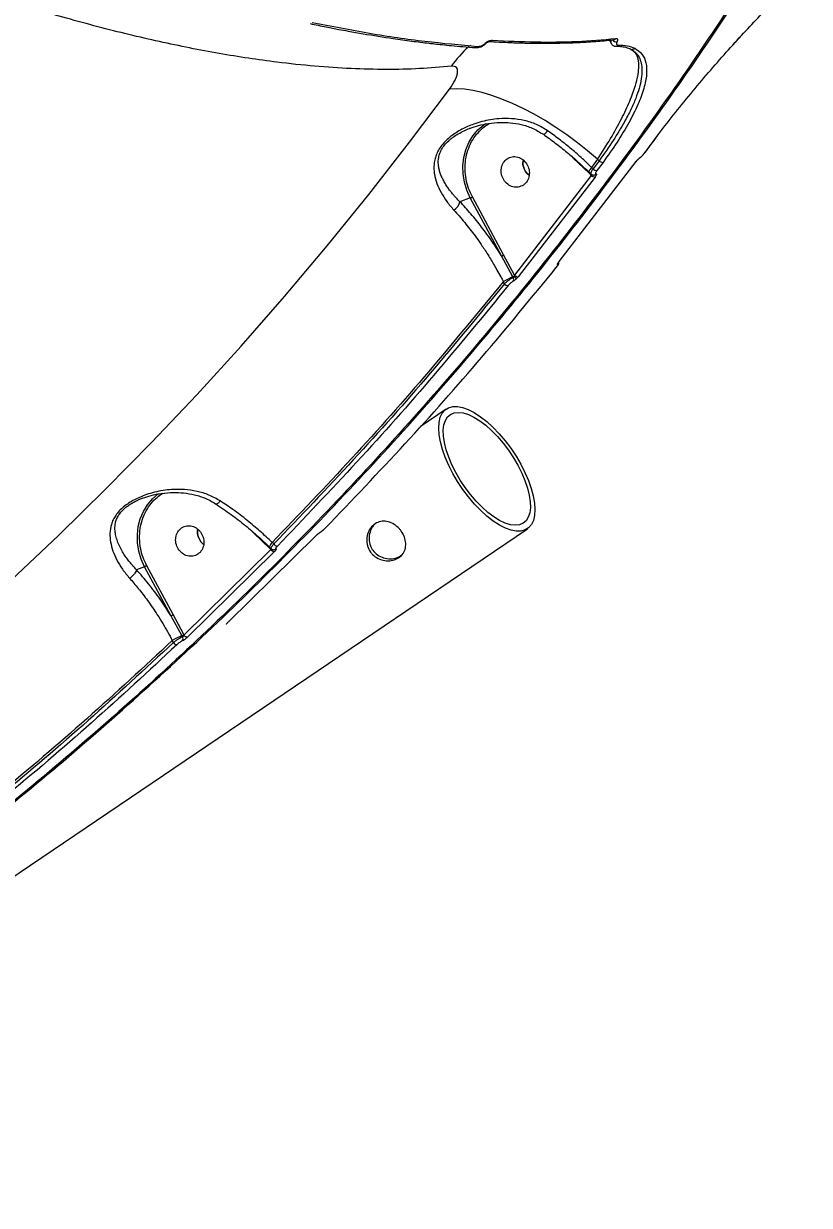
# Model space of a CAD drawing. Header units: millimetres. Extents: x -6332 to 8932, y -6739 to 7096.
# Drawn here: x -1850.6 to -1622.3, y -2434.9 to -2091.6 of the extents above; entities that cross this region are included whole.
import ezdxf

# ---------------------------------------------------------------- set-up
doc = ezdxf.new("R2010")
doc.units = ezdxf.units.MM
for name, color, linetype in [('DIKOM_ОБЪЕКТ', 7, 'Continuous'), ('DIKOM_РАЗМЕР_ЗОНА', 7, 'Continuous'), ('DIKOM_РАЗМЕР_ОБЪЕКТА', 7, 'Continuous')]:
    doc.layers.add(name, color=color, linetype=linetype)
doc.styles.add('style1', font='arial.ttf', dxfattribs={"width": 0.8})
doc.dimstyles.new('1-50', dxfattribs={"dimtxt": 300, "dimasz": 200, "dimexe": 100, "dimexo": 0, "dimgap": 100, "dimtad": 1, "dimtxsty": 'style1', "dimcen": 200, "dimclrd": 7, "dimclre": 7, "dimclrt": 7, "dimadec": 1, "dimazin": 2, "dimtfac": 1, "dimtmove": 0, "dimatfit": 2, "dimfxl": 0, "dimlwd": 25, "dimlwe": 18, "dimarcsym": 0})

# ---------------------------------------------------------------- blocks, each defined once
blk = doc.blocks.new('*D9')
at = {"layer": 'Defpoints', "color": 0, "transparency": 16777216}
for p in [(777.17, 5593.97), (-4228.73, -3389.78), (7301.72, -3389.78)]:
    blk.add_point(p, dxfattribs=at)
at = {"layer": 'DIKOM_РАЗМЕР_ОБЪЕКТА', "color": 7, "lineweight": 18, "transparency": 16777216}
for p, q in [((777.17, 5593.97), (7401.72, 5593.97)), ((-4228.73, -3389.78), (7401.72, -3389.78))]:
    blk.add_line(p, q, dxfattribs=at)
at = {"layer": 'DIKOM_РАЗМЕР_ОБЪЕКТА', "color": 7, "lineweight": 25, "transparency": 16777216}
blk.add_line((7301.72, 5393.97), (7301.72, -3189.78), dxfattribs=at)
at = {"layer": 'DIKOM_РАЗМЕР_ОБЪЕКТА', "color": 7, "transparency": 16777216}
for points in [[(7268.39, 5393.97), (7335.06, 5393.97), (7301.72, 5593.97)], [(7268.39, -3189.78), (7335.06, -3189.78), (7301.72, -3389.78)]]:
    blk.add_solid(points, dxfattribs=at)
at = {"layer": 'DIKOM_РАЗМЕР_ОБЪЕКТА', "color": 7, "transparency": 16777216, "insert": (7048.55, 1153.71), "char_height": 300, "attachment_point": 5, "rotation": 90, "style": 'style1'}
blk.add_mtext('9000', dxfattribs=at)
blk = doc.blocks.new('*D10')
at = {"layer": 'Defpoints', "color": 0, "transparency": 16777216}
for p in [(4034.78, 3636.59), (-4490.85, -1960.46), (4034.78, -5533.39)]:
    blk.add_point(p, dxfattribs=at)
at = {"layer": 'DIKOM_РАЗМЕР_ОБЪЕКТА', "color": 7, "lineweight": 18, "transparency": 16777216}
for p, q in [((4034.78, 3636.59), (4034.78, -5633.39)), ((-4490.85, -1960.46), (-4490.85, -5633.39))]:
    blk.add_line(p, q, dxfattribs=at)
at = {"layer": 'DIKOM_РАЗМЕР_ОБЪЕКТА', "color": 7, "lineweight": 25, "transparency": 16777216}
blk.add_line((-4290.85, -5533.39), (3834.78, -5533.39), dxfattribs=at)
at = {"layer": 'DIKOM_РАЗМЕР_ОБЪЕКТА', "color": 7, "transparency": 16777216}
for points in [[(-4290.85, -5500.05), (-4290.85, -5566.72), (-4490.85, -5533.39)], [(3834.78, -5500.05), (3834.78, -5566.72), (4034.78, -5533.39)]]:
    blk.add_solid(points, dxfattribs=at)
at = {"layer": 'DIKOM_РАЗМЕР_ОБЪЕКТА', "color": 7, "transparency": 16777216, "insert": (308.03, -5280.21), "char_height": 300, "attachment_point": 5, "style": 'style1'}
blk.add_mtext('8500', dxfattribs=at)
blk = doc.blocks.new('*D11')
at = {"layer": 'Defpoints', "color": 0, "transparency": 16777216}
for p in [(1114.35, 7096.35), (-4349.59, -4627.34), (8831.76, -4627.34)]:
    blk.add_point(p, dxfattribs=at)
at = {"layer": 'DIKOM_РАЗМЕР_ЗОНА', "color": 7, "lineweight": 18, "transparency": 16777216}
for p, q in [((1114.35, 7096.35), (8931.76, 7096.35)), ((-4349.59, -4627.34), (8931.76, -4627.34))]:
    blk.add_line(p, q, dxfattribs=at)
at = {"layer": 'DIKOM_РАЗМЕР_ЗОНА', "color": 7, "lineweight": 25, "transparency": 16777216}
blk.add_line((8831.76, 6896.35), (8831.76, -4427.34), dxfattribs=at)
at = {"layer": 'DIKOM_РАЗМЕР_ЗОНА', "color": 7, "transparency": 16777216}
for points in [[(8798.42, 6896.35), (8865.09, 6896.35), (8831.76, 7096.35)], [(8798.42, -4427.34), (8865.09, -4427.34), (8831.76, -4627.34)]]:
    blk.add_solid(points, dxfattribs=at)
at = {"layer": 'DIKOM_РАЗМЕР_ЗОНА', "color": 7, "transparency": 16777216, "insert": (8578.59, 1308.2), "char_height": 300, "attachment_point": 5, "rotation": 90, "style": 'style1'}
blk.add_mtext('11750', dxfattribs=at)
blk = doc.blocks.new('*D12')
at = {"layer": 'Defpoints', "color": 0, "transparency": 16777216}
for p in [(6134.38, 3354.85), (-6332, -2644.93), (6134.38, -6639)]:
    blk.add_point(p, dxfattribs=at)
at = {"layer": 'DIKOM_РАЗМЕР_ЗОНА', "color": 7, "lineweight": 18, "transparency": 16777216}
for p, q in [((6134.38, 3354.85), (6134.38, -6739)), ((-6332, -2644.93), (-6332, -6739))]:
    blk.add_line(p, q, dxfattribs=at)
at = {"layer": 'DIKOM_РАЗМЕР_ЗОНА', "color": 7, "lineweight": 25, "transparency": 16777216}
blk.add_line((-6132, -6639), (5934.38, -6639), dxfattribs=at)
at = {"layer": 'DIKOM_РАЗМЕР_ЗОНА', "color": 7, "transparency": 16777216}
for points in [[(-6132, -6605.67), (-6132, -6672.33), (-6332, -6639)], [(5934.38, -6605.67), (5934.38, -6672.33), (6134.38, -6639)]]:
    blk.add_solid(points, dxfattribs=at)
at = {"layer": 'DIKOM_РАЗМЕР_ЗОНА', "color": 7, "transparency": 16777216, "insert": (-98.81, -6385.83), "char_height": 300, "attachment_point": 5, "style": 'style1'}
blk.add_mtext('12500', dxfattribs=at)

msp = doc.modelspace()

# ---------------------------------------------------------------- linework, layer by layer
at = {"layer": 'DIKOM_ОБЪЕКТ', "color": 7, "linetype": 'Continuous', "lineweight": 15}
for p, q in [((-1714.953, -2096.837), (-1715.002, -2096.836)), ((-1680.526, -2096.116), (-1680.495, -2096.179)), ((-1680.358, -2096.456), (-1679.9, -2097.38)), ((-1644.635, -2097.954), (-1641.815, -2094.865)), ((-1674.343, -2098.927), (-1673.487, -2099.525)), ((-1673.959, -2099.108), (-1673.22, -2099.647)), ((-1673.487, -2099.525), (-1673.282, -2099.669)), ((-1668.181, -2126.549), (-1666, -2123.641)), ((-1670.033, -2129.079), (-1668.272, -2126.696)), ((-1669.941, -2128.927), (-1668.188, -2126.553)), ((-1694.989, -2160.705), (-1672.629, -2131.732)), ((-1691.434, -2130.126), (-1690.869, -2130.678)), ((-1690.869, -2130.678), (-1686.288, -2135.104)), ((-1683.863, -2131.054), (-1685.584, -2133.384)), ((-1683.362, -2131.454), (-1685.121, -2133.836)), ((-1683.362, -2131.454), (-1683.863, -2131.054)), ((-1703.742, -2135.683), (-1704.507, -2134.978)), ((-1704.507, -2134.978), (-1703.742, -2135.683)), ((-1686.307, -2134.785), (-1685.741, -2135.339)), ((-1686.288, -2135.104), (-1685.664, -2135.714)), ((-1685.121, -2133.836), (-1685.584, -2133.384)), ((-1682.241, -2131.954), (-1684.002, -2134.337)), ((-1685.664, -2135.714), (-1708.006, -2164.663)), ((-1684.543, -2136.217), (-1706.904, -2165.19)), ((-1711.124, -2158.807), (-1720.218, -2141.959)), ((-1720.813, -2142.262), (-1723.813, -2143.393)), ((-1711.719, -2159.111), (-1720.813, -2142.262)), ((-1708.445, -2165.167), (-1711.719, -2159.111)), ((-1708.006, -2164.663), (-1711.124, -2158.807)), ((-1708.336, -2165.369), (-1708.445, -2165.167)), ((-1708.006, -2164.663), (-1708.099, -2164.996)), ((-1710.888, -2167.219), (-1711.22, -2166.604)), ((-1727.781, -2203.591), (-1735.394, -2208.745)), ((-1877.669, -2355.776), (-1704.236, -2238.372)), ((-1791.08, -2265.378), (-1765.784, -2240.525)), ((-1784.182, -2239.152), (-1783.691, -2239.632)), ((-1783.691, -2239.632), (-1779.1, -2244.068)), ((-1763.728, -2238.878), (-1763.482, -2238.662)), ((-1778.742, -2244.417), (-1804.017, -2269.25)), ((-1777.698, -2245.01), (-1802.994, -2269.863)), ((-1798.327, -2242.911), (-1799.092, -2242.207)), ((-1799.092, -2242.207), (-1798.327, -2242.911)), ((-1779.119, -2243.749), (-1778.635, -2244.222)), ((-1779.1, -2244.068), (-1778.742, -2244.417)), ((-1777.932, -2242.8), (-1778.396, -2242.347)), ((-1817.824, -2250.301), (-1817.826, -2250.304)), ((-1815.445, -2249.405), (-1817.824, -2250.301)), ((-1807.794, -2263.578), (-1815.445, -2249.405)), ((-1807.2, -2263.275), (-1814.85, -2249.102)), ((-1804.637, -2269.419), (-1807.794, -2263.578)), ((-1804.082, -2269.131), (-1807.2, -2263.275)), ((-1791.085, -2265.384), (-1791.006, -2265.314)), ((-1804.017, -2269.25), (-1804.082, -2269.131)), ((-1807.092, -2271.449), (-1807.412, -2270.856)), ((-1804.443, -2269.776), (-1804.637, -2269.419))]:
    msp.add_line(p, q, dxfattribs=at)
at = {"layer": 'DIKOM_ОБЪЕКТ', "color": 7, "linetype": 'Continuous', "lineweight": 15, "flags": 128}
for points in [[(-1716.512, -2097.381), (-1716.47, -2097.395), (-1716.433, -2097.404), (-1716.402, -2097.409), (-1716.375, -2097.409), (-1716.353, -2097.404), (-1716.336, -2097.395), (-1716.325, -2097.381), (-1716.32, -2097.362)], [(-1720.782, -2097.911), (-1720.862, -2097.98), (-1721.083, -2098.175)], [(-1854.269, -2253.283), (-1840.421, -2240.243), (-1826.808, -2226.919), (-1813.434, -2213.318), (-1800.304, -2199.442), (-1787.422, -2185.296), (-1774.791, -2170.885), (-1762.417, -2156.214), (-1750.302, -2141.287), (-1738.451, -2126.108), (-1726.868, -2110.683)], [(-1683.863, -2131.054), (-1686.717, -2128.608), (-1689.695, -2126.241), (-1692.769, -2123.973), (-1695.911, -2121.826), (-1699.093, -2119.821), (-1702.286, -2117.973), (-1705.46, -2116.301), (-1708.586, -2114.82), (-1711.637, -2113.543), (-1714.584, -2112.483), (-1717.4, -2111.648), (-1720.06, -2111.046), (-1722.539, -2110.682), (-1724.815, -2110.561), (-1726.868, -2110.683)], [(-1720.813, -2142.262), (-1721.826, -2140.044), (-1722.535, -2137.71), (-1722.926, -2135.312), (-1722.988, -2132.903), (-1722.722, -2130.536), (-1722.133, -2128.261), (-1721.234, -2126.129), (-1720.045, -2124.186), (-1718.59, -2122.476), (-1716.903, -2121.035), (-1716.409, -2120.694)], [(-1672.629, -2131.732), (-1672.569, -2131.686), (-1672.552, -2131.659)], [(-1671.329, -2130.407), (-1671.44, -2130.535), (-1671.544, -2130.613)], [(-1685.584, -2133.384), (-1685.823, -2133.688), (-1686.023, -2133.972), (-1686.179, -2134.226), (-1686.285, -2134.441), (-1686.338, -2134.613), (-1686.336, -2134.735), (-1686.304, -2134.788)], [(-1695.821, -2162.49), (-1695.762, -2162.443), (-1695.747, -2162.419)], [(-1695.354, -2161.216), (-1695.261, -2161.122), (-1695.209, -2161.045)], [(-1694.989, -2160.705), (-1694.929, -2160.659), (-1694.913, -2160.634)], [(-1709.05, -2214.998), (-1707.526, -2217.282), (-1706.146, -2219.63), (-1704.935, -2222.002), (-1703.914, -2224.356), (-1703.1, -2226.651), (-1702.506, -2228.85), (-1702.144, -2230.914), (-1702.019, -2232.808), (-1702.133, -2234.5), (-1702.484, -2235.961), (-1703.067, -2237.165), (-1703.872, -2238.092), (-1704.884, -2238.728), (-1706.086, -2239.058), (-1707.458, -2239.079), (-1708.977, -2238.791), (-1710.615, -2238.199), (-1712.346, -2237.311), (-1714.14, -2236.145), (-1715.966, -2234.718), (-1717.792, -2233.057), (-1719.588, -2231.19), (-1721.323, -2229.147), (-1722.966, -2226.965), (-1724.491, -2224.68), (-1725.87, -2222.332), (-1727.081, -2219.961), (-1728.103, -2217.607), (-1728.917, -2215.311), (-1729.51, -2213.113), (-1729.873, -2211.048), (-1729.998, -2209.154), (-1729.884, -2207.462), (-1729.532, -2206.001), (-1728.949, -2204.798), (-1728.145, -2203.87), (-1727.133, -2203.236), (-1725.931, -2202.905), (-1724.559, -2202.883), (-1723.04, -2203.171), (-1721.401, -2203.764), (-1719.67, -2204.651), (-1717.877, -2205.818), (-1716.051, -2207.244), (-1714.225, -2208.905), (-1712.429, -2210.773), (-1710.694, -2212.815), (-1709.05, -2214.998)], [(-1709.713, -2215.568), (-1708.276, -2217.727), (-1706.984, -2219.946), (-1705.859, -2222.184), (-1704.924, -2224.4), (-1704.195, -2226.552), (-1703.686, -2228.6), (-1703.407, -2230.508), (-1703.362, -2232.237), (-1703.553, -2233.756), (-1703.976, -2235.038), (-1704.623, -2236.057), (-1705.483, -2236.796), (-1706.538, -2237.241), (-1707.77, -2237.382), (-1709.155, -2237.218), (-1710.668, -2236.752), (-1712.28, -2235.99), (-1713.962, -2234.951), (-1715.682, -2233.65), (-1717.408, -2232.115), (-1719.108, -2230.37), (-1720.75, -2228.453), (-1722.304, -2226.395), (-1723.74, -2224.236), (-1725.033, -2222.017), (-1726.157, -2219.779), (-1727.093, -2217.563), (-1727.822, -2215.41), (-1728.33, -2213.362), (-1728.61, -2211.455), (-1728.654, -2209.726), (-1728.463, -2208.206), (-1728.04, -2206.924), (-1727.393, -2205.905), (-1726.534, -2205.166), (-1725.479, -2204.722), (-1724.247, -2204.58), (-1722.862, -2204.745), (-1721.349, -2205.212), (-1719.737, -2205.972), (-1718.055, -2207.012), (-1716.335, -2208.312), (-1714.609, -2209.848), (-1712.909, -2211.592), (-1711.267, -2213.51), (-1709.713, -2215.568)], [(-1815.445, -2249.405), (-1816.442, -2247.19), (-1817.138, -2244.863), (-1817.517, -2242.475), (-1817.571, -2240.076), (-1817.3, -2237.72), (-1816.708, -2235.457), (-1815.808, -2233.336), (-1814.621, -2231.404), (-1813.172, -2229.702), (-1811.493, -2228.267), (-1811.435, -2228.225)], [(-1765.784, -2240.525), (-1765.722, -2240.478), (-1765.708, -2240.457)], [(-1764.35, -2239.331), (-1764.466, -2239.431), (-1764.541, -2239.477)], [(-1778.396, -2242.347), (-1778.635, -2242.652), (-1778.835, -2242.935), (-1778.991, -2243.189), (-1779.097, -2243.405), (-1779.15, -2243.577), (-1779.148, -2243.699), (-1779.116, -2243.751)], [(-1791.08, -2265.378), (-1791.018, -2265.33), (-1791.006, -2265.314)]]:
    msp.add_lwpolyline(points, dxfattribs=at)
at = {"layer": 'DIKOM_ОБЪЕКТ', "color": 7, "linetype": 'Continuous', "lineweight": 15}
for centre, radius, start, end in [((-1714.997, -2096.087), 0.751, 273.38935, 329.29686), ((-1678.407, -2095.4), 1.485, 221.09808, 279.06226), ((-1679.211, -2095.568), 0.776, 276.90723, 328.27653), ((-1697.555, -2124.604), 35.386, 132.10973, 144.40923), ((-1719.211, -2097.866), 0.738, 268.49254, 329.52282), ((-1678.559, -2097.35), 0.839, 271.2313, 325.80815), ((-1673.779, -2098.177), 0.946, 248.4912, 321.16765), ((-1700.249, -2121.734), 2.166, 288.13679, 331.86043), ((-1668.34, -2126.552), 0.159, 295.08083, 1.83746), ((-1682.212, -2130.381), 1.573, 223.01188, 268.94111), ((-1670.1, -2128.935), 0.159, 295.03631, 2.71875), ((-1687.102, -2134.402), 1.075, 319.22947, 330.8482), ((-1683.973, -2132.773), 1.564, 222.77708, 268.95425), ((-1684.99, -2134.698), 0.925, 270.10665, 321.02675), ((-1684.522, -2134.668), 1.55, 222.49988, 269.20484), ((-1722.915, -2137.406), 5.292, 293.40716, 300.63819), ((-1727.882, -2142.283), 4.217, 303.21568, 344.74771), ((-1713.816, -2154.278), 5.268, 293.46115, 300.72995), ((-1696.174, -2160.95), 1.008, 319.8382, 359.59099), ((-1696.078, -2192.443), 29.948, 114.38958, 120.37095), ((-1710.743, -2160.082), 5.58, 294.3168, 298.27427), ((-1709.23, -2165.913), 1.046, 327.70195, 31.3068), ((-1712.657, -2169.772), 6.601, 37.45816, 46.34149), ((-1706.866, -2163.693), 1.497, 220.39298, 268.55726), ((-1709.738, -2166.237), 1.512, 220.49865, 268.04481), ((-1779.92, -2243.364), 1.081, 319.38436, 330.98006), ((-1777.613, -2243.645), 1.368, 214.35878, 266.43367), ((-1777.921, -2243.55), 0.906, 267.22315, 313.94455), ((-1776.797, -2242.015), 1.38, 214.66213, 266.1589), ((-1809.897, -2258.722), 5.292, 293.40716, 300.63819), ((-1807.077, -2264.038), 5.908, 294.39664, 300.46305), ((-1792.386, -2296.471), 29.697, 114.36421, 120.39632), ((-1805.967, -2270.737), 1.331, 212.32831, 265.4312), ((-1805.325, -2270.309), 1.03, 320.32558, 31.11666), ((-1802.899, -2268.544), 1.323, 212.26925, 265.85431)]:
    msp.add_arc(centre, radius, start, end, dxfattribs=at)
for points, knots in [([(-1726.33, -2104.01), (-1729.382, -2104.277), (-1735.471, -2104.811), (-1745.227, -2105.011), (-1755.382, -2104.775), (-1765.957, -2104.067), (-1775.959, -2103.007), (-1785.25, -2101.728), (-1793.72, -2100.349), (-1802.344, -2098.738), (-1811.11, -2096.902), (-1820.008, -2094.845), (-1829.024, -2092.574), (-1840.764, -2089.383), (-1855.345, -2085.025), (-1872.873, -2079.197), (-1890.545, -2072.765), (-1905.8, -2066.757), (-1918.516, -2061.461), (-1928.651, -2057.079), (-1938.766, -2052.548), (-1948.849, -2047.875), (-1958.891, -2043.072), (-1968.88, -2038.143), (-1979.703, -2032.646), (-1991.337, -2026.544), (-2003.754, -2019.806), (-2016.026, -2012.924), (-2028.136, -2005.916), (-2040.07, -1998.796), (-2052.037, -1991.442), (-2064.021, -1983.858), (-2076.004, -1976.047), (-2087.753, -1968.162), (-2099.257, -1960.22), (-2110.503, -1952.235), (-2122.451, -1943.514), (-2135.029, -1934.042), (-2148.151, -1923.814), (-2160.842, -1913.572), (-2173.089, -1903.341), (-2186.038, -1892.135), (-2199.563, -1879.945), (-2213.475, -1866.783), (-2226.704, -1853.678), (-2234.893, -1845.009), (-2238.979, -1840.683)], [0, 0, 0, 0, 0.0251761, 0.0502457, 0.0752091, 0.100066, 0.1248168, 0.1429872, 0.1610638, 0.1790464, 0.1969352, 0.2147301, 0.2324312, 0.2500386, 0.2826961, 0.314938, 0.3467645, 0.3781752, 0.3959394, 0.4135674, 0.4310603, 0.4484179, 0.465639, 0.4827255, 0.499676, 0.5210743, 0.5422611, 0.5632361, 0.5839994, 0.6045509, 0.6248913, 0.6461777, 0.6672637, 0.6881497, 0.7088344, 0.729318, 0.7496013, 0.7750483, 0.8002654, 0.8252539, 0.8500123, 0.8745413, 0.9060953, 0.9375237, 0.9688251, 1, 1, 1, 1]), ([(-1639.953, -2078.495), (-1646.219, -2087.936), (-1658.751, -2106.819), (-1678.591, -2134.269), (-1699.173, -2161.047), (-1720.553, -2187.068), (-1742.561, -2212.172), (-1765.165, -2236.352), (-1788.33, -2259.601), (-1812.17, -2282.047), (-1836.815, -2303.796), (-1862.256, -2324.817), (-1888.483, -2345.069), (-1915.319, -2364.41), (-1942.741, -2382.82), (-1970.558, -2400.177), (-1998.728, -2416.495), (-2027.229, -2431.75), (-2056.166, -2446.12), (-2075.825, -2454.88), (-2085.655, -2459.26)], [0, 0, 0, 0, 0.0559998, 0.1120002, 0.1680005, 0.2240003, 0.2799995, 0.335, 0.3899998, 0.4450005, 0.4999998, 0.5559997, 0.6119998, 0.6680002, 0.7239999, 0.7799995, 0.8349998, 0.8899994, 0.9449995, 1, 1, 1, 1]), ([(-2084.833, -2458.95), (-2074.826, -2454.489), (-2054.81, -2445.567), (-2025.36, -2430.907), (-1996.363, -2415.331), (-1967.885, -2398.757), (-1940.108, -2381.331), (-1913.048, -2363.082), (-1886.717, -2344.047), (-1860.975, -2324.132), (-1835.693, -2303.231), (-1810.905, -2281.341), (-1786.649, -2258.465), (-1763.095, -2234.756), (-1740.264, -2210.236), (-1718.31, -2185.075), (-1697.233, -2159.317), (-1677.053, -2132.986), (-1657.589, -2106.008), (-1645.284, -2087.46), (-1639.132, -2078.186)], [0, 0, 0, 0, 0.056, 0.1120001, 0.1679995, 0.2239996, 0.2799995, 0.3349995, 0.3899999, 0.4450002, 0.5000001, 0.5560001, 0.6120001, 0.6680003, 0.724, 0.78, 0.8350005, 0.8900003, 0.9449998, 1, 1, 1, 1]), ([(-1668.272, -2126.696), (-1666.752, -2124.664), (-1663.71, -2120.598), (-1658.709, -2114.329), (-1653.548, -2108.117), (-1648.34, -2102.098), (-1643.22, -2096.389), (-1638.363, -2091.152), (-1633.842, -2086.423), (-1631.283, -2083.854), (-1630.002, -2082.568)], [0, 0, 0, 0, 0.1253247, 0.2508315, 0.3753382, 0.5006128, 0.6251919, 0.7503254, 0.8750667, 1, 1, 1, 1]), ([(-1767.36, -2091.639), (-1765.796, -2091.96), (-1762.99, -2092.536), (-1759.308, -2093.241), (-1756.463, -2093.769), (-1754.112, -2094.188), (-1749.718, -2094.95), (-1744.235, -2095.818), (-1737.887, -2096.699), (-1733.904, -2097.191), (-1731.005, -2097.522), (-1728.83, -2097.758), (-1726.091, -2098.03), (-1722.795, -2098.331), (-1720.442, -2098.508), (-1719.169, -2098.604)], [0, 0, 0, 0, 0.0917631, 0.1646056, 0.2185902, 0.2618714, 0.3060417, 0.4843595, 0.5980441, 0.7029173, 0.7371898, 0.7838599, 0.8431968, 0.9152309, 1, 1, 1, 1]), ([(-1766.77, -2091.267), (-1761.178, -2092.365), (-1749.949, -2094.57), (-1733.844, -2096.904), (-1723.678, -2097.794), (-1718.575, -2098.24)], [0, 0, 0, 0, 0.3306629, 0.6639941, 1, 1, 1, 1]), ([(-1719.231, -2098.603), (-1719.011, -2098.605), (-1718.571, -2098.609), (-1717.838, -2098.429), (-1717.189, -2098.124), (-1716.672, -2097.755), (-1716.448, -2097.515), (-1716.333, -2097.392)], [0, 0, 0, 0, 0.2383385, 0.4773437, 0.7267995, 0.8599299, 1, 1, 1, 1]), ([(-1718.575, -2098.24), (-1718.425, -2098.241), (-1718.123, -2098.243), (-1717.599, -2098.117), (-1717.127, -2097.901), (-1716.751, -2097.635), (-1716.591, -2097.465), (-1716.512, -2097.381)], [0, 0, 0, 0, 0.2488666, 0.4984506, 0.7486263, 0.874324, 1, 1, 1, 1]), ([(-1716.512, -2097.381), (-1716.428, -2097.292), (-1716.26, -2097.114), (-1715.864, -2096.838), (-1715.371, -2096.609), (-1714.823, -2096.472), (-1714.509, -2096.471), (-1714.352, -2096.471)], [0, 0, 0, 0, 0.1255914, 0.25125, 0.5014315, 0.7510817, 1, 1, 1, 1]), ([(-1716.333, -2097.392), (-1716.318, -2097.374), (-1716.285, -2097.337), (-1716.203, -2097.259), (-1716.014, -2097.114), (-1715.709, -2096.956), (-1715.33, -2096.842), (-1715.118, -2096.838), (-1715.005, -2096.836)], [0, 0, 0, 0, 0.0334524, 0.0706238, 0.1588726, 0.3885507, 0.6743966, 1, 1, 1, 1]), ([(-1714.953, -2096.837), (-1713.774, -2096.905), (-1711.659, -2097.027), (-1708.893, -2097.146), (-1706.758, -2097.218), (-1704.997, -2097.265), (-1701.708, -2097.329), (-1697.619, -2097.342), (-1692.906, -2097.244), (-1689.958, -2097.129), (-1687.817, -2097.021), (-1686.212, -2096.927), (-1684.195, -2096.791), (-1681.774, -2096.598), (-1680.05, -2096.429), (-1679.118, -2096.338)], [0, 0, 0, 0, 0.0917394, 0.1645767, 0.2185542, 0.261841, 0.3060166, 0.4843546, 0.5980525, 0.7029453, 0.7372171, 0.783887, 0.843225, 0.9152522, 1, 1, 1, 1]), ([(-1714.352, -2096.471), (-1710.132, -2096.671), (-1701.676, -2097.071), (-1689.72, -2096.909), (-1682.279, -2096.287), (-1678.551, -2095.976)], [0, 0, 0, 0, 0.3319583, 0.6652916, 1, 1, 1, 1]), ([(-1679.923, -2096.415), (-1679.95, -2096.532), (-1680.032, -2096.887), (-1679.947, -2097.167), (-1679.891, -2097.354)], [0, 0, 0, 0, 0.3313481, 1, 1, 1, 1]), ([(-1679.894, -2097.353), (-1679.824, -2097.482), (-1679.685, -2097.737), (-1679.345, -2097.999), (-1678.958, -2098.163), (-1678.678, -2098.18), (-1678.541, -2098.188)], [0, 0, 0, 0, 0.2608236, 0.5170121, 0.7636099, 1, 1, 1, 1]), ([(-1678.551, -2095.976), (-1678.446, -2095.976), (-1678.237, -2095.976), (-1678.045, -2096.129), (-1678, -2096.37), (-1678.058, -2096.634), (-1678.135, -2096.79), (-1678.173, -2096.867)], [0, 0, 0, 0, 0.2499313, 0.4996061, 0.7492865, 0.8776069, 1, 1, 1, 1]), ([(-1678.173, -2096.867), (-1678.21, -2096.943), (-1678.287, -2097.099), (-1678.35, -2097.366), (-1678.317, -2097.616), (-1678.15, -2097.789), (-1677.96, -2097.811), (-1677.866, -2097.821)], [0, 0, 0, 0, 0.1220736, 0.2509674, 0.5008767, 0.7507213, 1, 1, 1, 1]), ([(-1683.863, -2131.054), (-1682.549, -2129.019), (-1679.93, -2124.963), (-1676.798, -2119.267), (-1674.357, -2114.06), (-1672.879, -2109.967), (-1672.104, -2106.833), (-1671.794, -2104.459), (-1671.894, -2102.162), (-1672.387, -2100.384), (-1673.269, -2099.777), (-1673.584, -2099.561)], [0, 0, 0, 0, 0.1341983, 0.2674707, 0.3998072, 0.5312162, 0.6189561, 0.7075679, 0.7970605, 0.9274577, 1, 1, 1, 1]), ([(-1672.995, -2099.87), (-1672.947, -2099.903), (-1672.396, -2100.279), (-1671.733, -2101.348), (-1671.055, -2103.081), (-1670.846, -2105.189), (-1671.047, -2107.618), (-1671.672, -2110.345), (-1672.701, -2113.343), (-1674.118, -2116.594), (-1676.213, -2120.636), (-1679.175, -2125.584), (-1681.946, -2129.469), (-1683.362, -2131.454)], [0, 0, 0, 0, 0.0086661, 0.0991201, 0.1896871, 0.2780881, 0.3681487, 0.4598995, 0.5472841, 0.6373214, 0.7300431, 0.8620291, 1, 1, 1, 1]), ([(-1673.042, -2098.77), (-1672.268, -2099.286), (-1670.721, -2100.317), (-1669.621, -2102.938), (-1669.44, -2106.288), (-1670.249, -2110.371), (-1671.989, -2115.092), (-1674.615, -2120.34), (-1677.998, -2125.994), (-1680.826, -2129.966), (-1682.241, -2131.954)], [0, 0, 0, 0, 0.1253467, 0.2508603, 0.3753423, 0.5006266, 0.6251934, 0.7503243, 0.8750543, 1, 1, 1, 1]), ([(-1678.541, -2098.188), (-1678.061, -2098.2), (-1677.007, -2098.225), (-1675.495, -2098.478), (-1674.606, -2098.854), (-1674.127, -2099.057)], [0, 0, 0, 0, 0.2786896, 0.6114104, 1, 1, 1, 1]), ([(-1677.866, -2097.821), (-1676.941, -2097.857), (-1675.092, -2097.929), (-1673.725, -2098.49), (-1673.042, -2098.77)], [0, 0, 0, 0, 0.5000009, 1, 1, 1, 1]), ([(-1726.868, -2110.683), (-1726.254, -2109.772), (-1725.334, -2108.404), (-1724.696, -2106.821), (-1724.456, -2105.783), (-1724.497, -2104.94), (-1724.825, -2104.342), (-1725.419, -2103.992), (-1726.026, -2104.004), (-1726.33, -2104.01)], [0, 0, 0, 0, 0.2493344, 0.3740467, 0.4994153, 0.6241684, 0.7492912, 0.8744678, 1, 1, 1, 1]), ([(-1698.34, -2122.755), (-1699.411, -2122.099), (-1701.541, -2120.795), (-1705.129, -2119.692), (-1708.8, -2119.16), (-1712.105, -2119.19), (-1714.978, -2119.542), (-1717.408, -2120.06), (-1719.613, -2120.734), (-1721.552, -2121.498), (-1723.283, -2122.326), (-1724.917, -2123.272), (-1726.488, -2124.375), (-1727.899, -2125.597), (-1729.117, -2126.945), (-1730.081, -2128.362), (-1730.76, -2129.795), (-1731.19, -2131.241), (-1731.385, -2132.64), (-1731.393, -2134.039), (-1731.187, -2135.842), (-1730.575, -2138.075), (-1729.367, -2140.697), (-1727.746, -2143.299), (-1726.298, -2144.973), (-1725.572, -2145.811)], [0, 0, 0, 0, 0.062909, 0.1251517, 0.1877595, 0.250057, 0.2918352, 0.3338427, 0.3750525, 0.4072154, 0.43763, 0.4700895, 0.5002988, 0.5323736, 0.5631254, 0.5938555, 0.625705, 0.6560066, 0.6885788, 0.7189143, 0.7510785, 0.813088, 0.8756181, 0.937671, 1, 1, 1, 1]), ([(-1720.218, -2141.959), (-1720.605, -2141.161), (-1721.397, -2139.528), (-1722.111, -2136.832), (-1722.42, -2133.997), (-1722.244, -2131.135), (-1721.59, -2128.392), (-1720.496, -2125.901), (-1719.053, -2123.746), (-1717.301, -2122.009), (-1715.997, -2120.961), (-1715.231, -2120.614), (-1715.192, -2120.596)], [0, 0, 0, 0, 0.1050971, 0.2152127, 0.3289484, 0.4445805, 0.5602287, 0.6739379, 0.7840646, 0.8891586, 0.9942616, 1, 1, 1, 1]), ([(-1720.808, -2121.998), (-1720.03, -2121.731), (-1718.301, -2121.14), (-1715.39, -2120.543), (-1712.285, -2120.261), (-1709.098, -2120.367), (-1705.969, -2120.884), (-1702.67, -2121.91), (-1700.632, -2123.149), (-1699.575, -2123.791)], [0, 0, 0, 0, 0.1104561, 0.2450854, 0.4023025, 0.5345481, 0.6791217, 0.8337189, 1, 1, 1, 1]), ([(-1723.813, -2143.393), (-1724.091, -2143.118), (-1724.665, -2142.553), (-1725.45, -2141.698), (-1726.184, -2140.833), (-1726.879, -2139.943), (-1727.573, -2138.963), (-1728.244, -2137.893), (-1728.849, -2136.768), (-1729.351, -2135.638), (-1729.744, -2134.494), (-1730.016, -2133.328), (-1730.145, -2132.101), (-1730.087, -2130.852), (-1729.797, -2129.553), (-1729.237, -2128.239), (-1728.332, -2126.897), (-1727.334, -2125.851), (-1726.434, -2125.084), (-1725.513, -2124.389), (-1724.25, -2123.579), (-1722.677, -2122.77), (-1721.497, -2122.242), (-1720.875, -2122.029), (-1720.799, -2122.003)], [0, 0, 0, 0, 0.0398199, 0.0821978, 0.1225703, 0.1628499, 0.208254, 0.2605546, 0.312858, 0.3648466, 0.416719, 0.46871, 0.5211173, 0.5770132, 0.6262533, 0.6787289, 0.7311376, 0.7833147, 0.8089238, 0.8359008, 0.8848037, 0.9404612, 0.9927338, 1, 1, 1, 1]), ([(-1699.575, -2123.791), (-1698.412, -2124.625), (-1696.092, -2126.288), (-1692.705, -2128.996), (-1689.41, -2131.824), (-1687.342, -2133.797), (-1686.304, -2134.788)], [0, 0, 0, 0, 0.2502157, 0.4987307, 0.7482795, 1, 1, 1, 1]), ([(-1685.584, -2133.384), (-1686.577, -2132.43), (-1688.564, -2130.523), (-1691.734, -2127.787), (-1694.995, -2125.166), (-1697.225, -2123.559), (-1698.34, -2122.755)], [0, 0, 0, 0, 0.2506687, 0.5012873, 0.7506624, 1, 1, 1, 1]), ([(-1710.859, -2137.37), (-1711.163, -2136.863), (-1711.771, -2135.85), (-1711.943, -2134.05), (-1711.51, -2132.379), (-1710.497, -2131.055), (-1709.065, -2130.289), (-1707.441, -2130.203), (-1705.83, -2130.776), (-1705.036, -2131.629), (-1704.638, -2132.055)], [0, 0, 0, 0, 0.1250328, 0.2499915, 0.3749784, 0.4999856, 0.6249949, 0.7499952, 0.8750079, 1, 1, 1, 1]), ([(-1704.507, -2134.978), (-1704.8, -2134.476), (-1705.388, -2133.47), (-1705.624, -2132.109), (-1705.435, -2131.46), (-1705.403, -2131.351)], [0, 0, 0, 0, 0.4542982, 0.9087911, 1, 1, 1, 1]), ([(-1705.403, -2131.351), (-1705.435, -2131.46), (-1705.624, -2132.109), (-1705.388, -2133.47), (-1704.8, -2134.476), (-1704.507, -2134.978)], [0, 0, 0, 0, 0.0912089, 0.5457018, 1, 1, 1, 1]), ([(-1672.629, -2131.732), (-1672.525, -2131.598), (-1672.316, -2131.33), (-1671.954, -2130.938), (-1671.603, -2130.605), (-1671.42, -2130.473), (-1671.329, -2130.407)], [0, 0, 0, 0, 0.2503216, 0.5000514, 0.7498475, 1, 1, 1, 1]), ([(-1672.553, -2131.661), (-1672.467, -2131.55), (-1672.297, -2131.33), (-1672.01, -2131.017), (-1671.742, -2130.757), (-1671.608, -2130.66), (-1671.542, -2130.611)], [0, 0, 0, 0, 0.2562603, 0.5079401, 0.7560405, 1, 1, 1, 1]), ([(-1671.542, -2130.611), (-1671.425, -2130.528), (-1671.194, -2130.363), (-1670.761, -2129.952), (-1670.327, -2129.48), (-1670.081, -2129.165), (-1669.959, -2129.008)], [0, 0, 0, 0, 0.2543524, 0.50576, 0.7544298, 1, 1, 1, 1]), ([(-1671.329, -2130.407), (-1671.238, -2130.342), (-1671.055, -2130.211), (-1670.705, -2129.875), (-1670.345, -2129.482), (-1670.137, -2129.213), (-1670.033, -2129.079)], [0, 0, 0, 0, 0.2498283, 0.4998475, 0.7497787, 1, 1, 1, 1]), ([(-1704.638, -2132.055), (-1704.335, -2132.562), (-1703.727, -2133.575), (-1703.555, -2135.376), (-1703.987, -2137.047), (-1705.001, -2138.37), (-1706.433, -2139.136), (-1708.057, -2139.222), (-1709.667, -2138.649), (-1710.462, -2137.797), (-1710.859, -2137.37)], [0, 0, 0, 0, 0.1250328, 0.2499917, 0.3749782, 0.4999854, 0.6249956, 0.7499959, 0.8750079, 1, 1, 1, 1]), ([(-1685.121, -2133.836), (-1685.249, -2134.01), (-1685.461, -2134.299), (-1685.671, -2134.664), (-1685.796, -2134.945), (-1685.828, -2135.148), (-1685.83, -2135.264), (-1685.791, -2135.281), (-1685.788, -2135.282)], [0, 0, 0, 0, 0.2586942, 0.4292612, 0.6272296, 0.8189293, 0.9875236, 1, 1, 1, 1]), ([(-1685.791, -2135.286), (-1685.681, -2135.378), (-1685.513, -2135.518), (-1685.216, -2135.609), (-1685.054, -2135.618), (-1684.974, -2135.623)], [0, 0, 0, 0, 0.4909086, 0.745057, 1, 1, 1, 1]), ([(-1684.27, -2135.28), (-1684.222, -2135.292), (-1684.126, -2135.318), (-1684.143, -2135.527), (-1684.275, -2135.832), (-1684.454, -2136.089), (-1684.543, -2136.217)], [0, 0, 0, 0, 0.2501931, 0.4999704, 0.7499255, 1, 1, 1, 1]), ([(-1684.002, -2134.337), (-1684.091, -2134.466), (-1684.269, -2134.724), (-1684.4, -2135.03), (-1684.416, -2135.239), (-1684.319, -2135.266), (-1684.27, -2135.28)], [0, 0, 0, 0, 0.2500497, 0.4999371, 0.7497059, 1, 1, 1, 1]), ([(-1685.626, -2135.35), (-1685.608, -2135.356), (-1685.579, -2135.366), (-1685.562, -2135.41), (-1685.561, -2135.462), (-1685.575, -2135.528), (-1685.606, -2135.61), (-1685.642, -2135.675), (-1685.664, -2135.714)], [0, 0, 0, 0, 0.2089382, 0.3444592, 0.5003351, 0.6561906, 0.790754, 1, 1, 1, 1]), ([(-1711.719, -2159.111), (-1712.643, -2157.673), (-1714.499, -2154.786), (-1717.493, -2150.707), (-1720.602, -2146.843), (-1722.742, -2144.543), (-1723.813, -2143.393)], [0, 0, 0, 0, 0.2485399, 0.4991992, 0.7494091, 1, 1, 1, 1]), ([(-1725.572, -2145.811), (-1725.059, -2146.374), (-1724.008, -2147.526), (-1722.455, -2149.369), (-1720.916, -2151.3), (-1719.388, -2153.335), (-1718.076, -2155.184), (-1716.935, -2156.871), (-1715.956, -2158.373), (-1714.973, -2159.942), (-1713.995, -2161.571), (-1712.996, -2163.302), (-1712.061, -2164.997), (-1711.465, -2166.136), (-1711.22, -2166.604)], [0, 0, 0, 0, 0.0969403, 0.198561, 0.2978533, 0.3965358, 0.5021599, 0.5646592, 0.6339714, 0.7100618, 0.7782486, 0.8524121, 0.9393328, 1, 1, 1, 1]), ([(-1762.92, -2238.133), (-1755.165, -2230.047), (-1739.654, -2213.876), (-1717.273, -2188.646), (-1702.972, -2171.209), (-1695.821, -2162.49)], [0, 0, 0, 0, 0.3333352, 0.6666652, 1, 1, 1, 1]), ([(-1695.821, -2162.49), (-1695.723, -2162.363), (-1695.527, -2162.109), (-1695.352, -2161.811), (-1695.288, -2161.612), (-1695.365, -2161.604), (-1695.404, -2161.6)], [0, 0, 0, 0, 0.2501247, 0.5002361, 0.7501021, 1, 1, 1, 1]), ([(-1695.747, -2162.42), (-1695.606, -2162.231), (-1695.336, -2161.869), (-1695.114, -2161.36), (-1695.014, -2161.016), (-1695.067, -2160.838), (-1695.073, -2160.816)], [0, 0, 0, 0, 0.3524317, 0.6728428, 0.9588767, 1, 1, 1, 1]), ([(-1695.404, -2161.6), (-1695.432, -2161.601), (-1695.487, -2161.603), (-1695.497, -2161.525), (-1695.459, -2161.4), (-1695.389, -2161.278), (-1695.354, -2161.216)], [0, 0, 0, 0, 0.2488415, 0.4996244, 0.7480301, 1, 1, 1, 1]), ([(-1695.354, -2161.216), (-1695.306, -2161.139), (-1695.207, -2160.984), (-1695.062, -2160.798), (-1694.989, -2160.705)], [0, 0, 0, 0, 0.4976052, 1, 1, 1, 1]), ([(-1695.21, -2161.046), (-1695.171, -2160.985), (-1695.092, -2160.861), (-1694.973, -2160.711), (-1694.913, -2160.635)], [0, 0, 0, 0, 0.4974416, 1, 1, 1, 1]), ([(-1708.336, -2165.369), (-1708.505, -2165.455), (-1708.853, -2165.632), (-1709.542, -2166.098), (-1710.261, -2166.653), (-1710.679, -2167.03), (-1710.888, -2167.219)], [0, 0, 0, 0, 0.2430312, 0.4997443, 0.7497612, 1, 1, 1, 1]), ([(-1707.417, -2165.757), (-1707.501, -2165.837), (-1707.667, -2165.997), (-1707.917, -2166.201), (-1708.152, -2166.371), (-1708.281, -2166.438), (-1708.345, -2166.471)], [0, 0, 0, 0, 0.2518613, 0.500451, 0.7511836, 1, 1, 1, 1]), ([(-1708.099, -2164.996), (-1708.116, -2165.039), (-1708.148, -2165.119), (-1708.206, -2165.228), (-1708.27, -2165.32), (-1708.315, -2165.353), (-1708.336, -2165.369)], [0, 0, 0, 0, 0.2675219, 0.5000449, 0.7614754, 1, 1, 1, 1]), ([(-1706.904, -2165.19), (-1706.983, -2165.286), (-1707.14, -2165.477), (-1707.325, -2165.664), (-1707.417, -2165.757)], [0, 0, 0, 0, 0.5024702, 1, 1, 1, 1]), ([(-1711.22, -2166.604), (-1718.379, -2175.336), (-1732.694, -2192.797), (-1755.099, -2218.06), (-1770.629, -2234.25), (-1778.396, -2242.347)], [0, 0, 0, 0, 0.3333844, 0.6666148, 1, 1, 1, 1]), ([(-1710.888, -2167.219), (-1718.034, -2175.932), (-1732.323, -2193.353), (-1754.684, -2218.563), (-1770.182, -2234.72), (-1777.932, -2242.8)], [0, 0, 0, 0, 0.3333808, 0.6666157, 1, 1, 1, 1]), ([(-1709.79, -2167.748), (-1716.941, -2176.467), (-1731.242, -2193.905), (-1753.622, -2219.134), (-1769.134, -2235.306), (-1776.889, -2243.392)], [0, 0, 0, 0, 0.3333344, 0.6666653, 1, 1, 1, 1]), ([(-1708.345, -2166.471), (-1708.451, -2166.53), (-1708.661, -2166.646), (-1709.057, -2166.97), (-1709.454, -2167.351), (-1709.678, -2167.616), (-1709.79, -2167.748)], [0, 0, 0, 0, 0.2497518, 0.499665, 0.7495611, 1, 1, 1, 1]), ([(-1793.464, -2230.301), (-1794.542, -2229.691), (-1796.694, -2228.473), (-1800.256, -2227.44), (-1803.906, -2226.923), (-1807.199, -2226.928), (-1810.088, -2227.245), (-1812.534, -2227.731), (-1814.767, -2228.377), (-1816.728, -2229.127), (-1818.47, -2229.951), (-1820.094, -2230.902), (-1821.593, -2232.003), (-1822.875, -2233.208), (-1823.889, -2234.478), (-1824.646, -2235.785), (-1825.32, -2237.521), (-1825.641, -2239.683), (-1825.426, -2242.25), (-1824.725, -2244.841), (-1823.562, -2247.474), (-1821.986, -2250.137), (-1820.546, -2251.882), (-1819.826, -2252.754)], [0, 0, 0, 0, 0.0629024, 0.1255034, 0.1876788, 0.2503839, 0.2922309, 0.3343051, 0.375422, 0.4078634, 0.4381084, 0.4705308, 0.5011283, 0.5323862, 0.5640844, 0.5942523, 0.6265516, 0.6888483, 0.7505781, 0.8129311, 0.8750841, 0.9375108, 1, 1, 1, 1]), ([(-1816.041, -2229.471), (-1815.229, -2229.197), (-1813.44, -2228.591), (-1810.439, -2228.022), (-1807.265, -2227.778), (-1804.033, -2227.926), (-1800.865, -2228.472), (-1797.547, -2229.506), (-1795.483, -2230.731), (-1794.42, -2231.362)], [0, 0, 0, 0, 0.1113704, 0.2455697, 0.4026926, 0.5356145, 0.6791816, 0.8347578, 1, 1, 1, 1]), ([(-1817.826, -2250.304), (-1818.174, -2249.936), (-1818.891, -2249.179), (-1819.829, -2248.048), (-1820.704, -2246.893), (-1821.533, -2245.664), (-1822.356, -2244.267), (-1823.076, -2242.772), (-1823.642, -2241.231), (-1823.997, -2239.737), (-1824.125, -2238.258), (-1824.005, -2236.901), (-1823.643, -2235.632), (-1823.051, -2234.437), (-1822.143, -2233.237), (-1821.053, -2232.222), (-1819.956, -2231.422), (-1818.939, -2230.795), (-1817.903, -2230.257), (-1816.9, -2229.801), (-1816.255, -2229.557), (-1815.947, -2229.441)], [0, 0, 0, 0, 0.0506915, 0.1044073, 0.1542324, 0.2087116, 0.2728871, 0.3473499, 0.4167571, 0.4895205, 0.5578034, 0.6239636, 0.6762749, 0.7283097, 0.7809345, 0.8334598, 0.8680319, 0.9029733, 0.9388378, 0.9706929, 1, 1, 1, 1]), ([(-1814.85, -2249.102), (-1815.231, -2248.305), (-1816.011, -2246.673), (-1816.709, -2243.986), (-1817.006, -2241.164), (-1816.822, -2238.316), (-1816.163, -2235.59), (-1815.073, -2233.108), (-1813.623, -2230.982), (-1811.991, -2229.267), (-1810.747, -2228.451), (-1810.172, -2228.073)], [0, 0, 0, 0, 0.1073326, 0.2197089, 0.335755, 0.4537013, 0.5716459, 0.687716, 0.8000955, 0.9074153, 1, 1, 1, 1]), ([(-1794.794, -2231.113), (-1793.294, -2232.133), (-1790.376, -2234.119), (-1786.24, -2237.351), (-1782.478, -2240.546), (-1780.214, -2242.705), (-1779.116, -2243.751)], [0, 0, 0, 0, 0.2732528, 0.5317854, 0.7729464, 1, 1, 1, 1]), ([(-1793.464, -2230.301), (-1793.581, -2230.435), (-1793.815, -2230.702), (-1794.128, -2230.988), (-1794.38, -2231.154), (-1794.581, -2231.237), (-1794.641, -2231.178), (-1794.671, -2231.15)], [0, 0, 0, 0, 0.2161636, 0.429938, 0.633098, 0.8197509, 1, 1, 1, 1]), ([(-1778.396, -2242.347), (-1778.974, -2241.795), (-1780.129, -2240.691), (-1781.929, -2239.074), (-1783.769, -2237.494), (-1786.363, -2235.369), (-1789.594, -2232.902), (-1792.235, -2231.127), (-1793.464, -2230.301)], [0, 0, 0, 0, 0.125286, 0.2505885, 0.3750496, 0.4994344, 0.7669828, 1, 1, 1, 1]), ([(-1805.445, -2244.599), (-1805.749, -2244.093), (-1806.356, -2243.08), (-1806.528, -2241.279), (-1806.096, -2239.607), (-1805.082, -2238.284), (-1803.65, -2237.519), (-1802.026, -2237.433), (-1800.415, -2238.004), (-1799.621, -2238.858), (-1799.224, -2239.284)], [0, 0, 0, 0, 0.1250259, 0.2499779, 0.3750206, 0.5000262, 0.6249935, 0.7499942, 0.8749698, 1, 1, 1, 1]), ([(-1764.35, -2239.331), (-1764.255, -2239.27), (-1764.064, -2239.146), (-1763.681, -2238.841), (-1763.279, -2238.489), (-1763.04, -2238.252), (-1762.92, -2238.133)], [0, 0, 0, 0, 0.2500637, 0.4999843, 0.7495805, 1, 1, 1, 1]), ([(-1749.815, -2245.139), (-1750.142, -2244.564), (-1750.797, -2243.415), (-1750.993, -2241.403), (-1750.588, -2239.449), (-1749.578, -2237.764), (-1748.13, -2236.607), (-1746.444, -2236.095), (-1744.661, -2236.232), (-1742.905, -2237.002), (-1741.64, -2238.083), (-1740.623, -2239.36), (-1739.864, -2240.787), (-1739.471, -2242.633), (-1739.682, -2244.418), (-1740.534, -2245.968), (-1741.954, -2247.1), (-1743.741, -2247.7), (-1745.712, -2247.724), (-1747.659, -2247.12), (-1749.038, -2246.135), (-1749.636, -2245.368), (-1749.815, -2245.139)], [0, 0, 0, 0, 0.0522106, 0.1043802, 0.1578112, 0.2122879, 0.2653433, 0.3166964, 0.3687171, 0.4226978, 0.4769524, 0.5000007, 0.552228, 0.6043901, 0.6578023, 0.7122743, 0.7653393, 0.8166955, 0.8687166, 0.9226903, 0.9769568, 1, 1, 1, 1]), ([(-1748.611, -2237.136), (-1748.885, -2237.426), (-1749.576, -2238.157), (-1750.174, -2239.816), (-1750.311, -2241.824), (-1749.838, -2243.465), (-1748.996, -2244.881), (-1747.828, -2246.044), (-1746.016, -2246.924), (-1744.016, -2247.195), (-1742.121, -2246.904), (-1741.175, -2246.28), (-1740.753, -2246.001)], [0, 0, 0, 0, 0.0716149, 0.1804327, 0.294309, 0.4090104, 0.460509, 0.5699519, 0.6792669, 0.7917205, 0.9069581, 1, 1, 1, 1]), ([(-1799.224, -2239.284), (-1798.92, -2239.791), (-1798.312, -2240.804), (-1798.14, -2242.605), (-1798.573, -2244.276), (-1799.586, -2245.599), (-1801.018, -2246.365), (-1802.642, -2246.451), (-1804.253, -2245.879), (-1805.047, -2245.026), (-1805.445, -2244.599)], [0, 0, 0, 0, 0.1249715, 0.2499964, 0.3749821, 0.4999889, 0.6249978, 0.7499969, 0.8750084, 1, 1, 1, 1]), ([(-1799.092, -2242.207), (-1799.386, -2241.704), (-1799.973, -2240.699), (-1800.209, -2239.338), (-1800.02, -2238.689), (-1799.988, -2238.58)], [0, 0, 0, 0, 0.4544321, 0.9085814, 1, 1, 1, 1]), ([(-1799.988, -2238.58), (-1800.02, -2238.689), (-1800.209, -2239.338), (-1799.973, -2240.699), (-1799.386, -2241.704), (-1799.092, -2242.207)], [0, 0, 0, 0, 0.0914186, 0.5455679, 1, 1, 1, 1]), ([(-1765.784, -2240.525), (-1765.664, -2240.407), (-1765.424, -2240.17), (-1765.021, -2239.819), (-1764.637, -2239.515), (-1764.446, -2239.393), (-1764.35, -2239.331)], [0, 0, 0, 0, 0.2504642, 0.5001672, 0.7500878, 1, 1, 1, 1]), ([(-1765.71, -2240.459), (-1765.609, -2240.36), (-1765.409, -2240.161), (-1765.076, -2239.869), (-1764.764, -2239.622), (-1764.613, -2239.524), (-1764.538, -2239.475)], [0, 0, 0, 0, 0.2534767, 0.5042907, 0.7531172, 1, 1, 1, 1]), ([(-1764.538, -2239.475), (-1764.422, -2239.4), (-1764.19, -2239.251), (-1763.886, -2239.014), (-1763.729, -2238.879), (-1763.728, -2238.878)], [0, 0, 0, 0, 0.5000321, 0.9964537, 1, 1, 1, 1]), ([(-1777.932, -2242.8), (-1778.11, -2243.006), (-1778.447, -2243.396), (-1778.704, -2243.836), (-1778.791, -2244.082), (-1778.718, -2244.111), (-1778.707, -2244.116)], [0, 0, 0, 0, 0.3311346, 0.6273237, 0.9418578, 1, 1, 1, 1]), ([(-1778.724, -2244.131), (-1778.67, -2244.181), (-1778.562, -2244.282), (-1778.354, -2244.386), (-1778.121, -2244.454), (-1777.954, -2244.454), (-1777.87, -2244.454)], [0, 0, 0, 0, 0.2461006, 0.4969114, 0.7497075, 1, 1, 1, 1]), ([(-1777.292, -2244.203), (-1777.248, -2244.212), (-1777.159, -2244.23), (-1777.209, -2244.407), (-1777.383, -2244.673), (-1777.593, -2244.898), (-1777.698, -2245.01)], [0, 0, 0, 0, 0.2501169, 0.4999783, 0.7501151, 1, 1, 1, 1]), ([(-1776.889, -2243.392), (-1776.994, -2243.505), (-1777.204, -2243.73), (-1777.376, -2243.997), (-1777.425, -2244.177), (-1777.336, -2244.194), (-1777.292, -2244.203)], [0, 0, 0, 0, 0.2498517, 0.4999255, 0.7499347, 1, 1, 1, 1]), ([(-1817.826, -2250.304), (-1817.859, -2250.428), (-1817.938, -2250.723), (-1818.215, -2251.196), (-1818.573, -2251.659), (-1818.938, -2252.049), (-1819.366, -2252.434), (-1819.672, -2252.647), (-1819.826, -2252.754)], [0, 0, 0, 0, 0.1653574, 0.3933481, 0.5307141, 0.680681, 0.8388595, 1, 1, 1, 1]), ([(-1807.794, -2263.578), (-1808.832, -2261.984), (-1810.911, -2258.789), (-1814.291, -2254.311), (-1816.646, -2251.638), (-1817.824, -2250.301)], [0, 0, 0, 0, 0.3323456, 0.665989, 1, 1, 1, 1]), ([(-1814.85, -2249.102), (-1814.904, -2249.132), (-1815.012, -2249.194), (-1815.189, -2249.286), (-1815.346, -2249.364), (-1815.412, -2249.391), (-1815.445, -2249.405)], [0, 0, 0, 0, 0.2500656, 0.4997769, 0.7499287, 1, 1, 1, 1]), ([(-1819.826, -2252.754), (-1819.417, -2253.217), (-1818.575, -2254.171), (-1817.292, -2255.721), (-1815.954, -2257.418), (-1814.571, -2259.273), (-1813.166, -2261.267), (-1811.682, -2263.497), (-1810.203, -2265.873), (-1808.741, -2268.373), (-1807.855, -2270.028), (-1807.412, -2270.856)], [0, 0, 0, 0, 0.0894402, 0.1843845, 0.2848048, 0.3907631, 0.5021998, 0.6156832, 0.7505364, 0.875258, 1, 1, 1, 1]), ([(-1791.591, -2266.094), (-1791.626, -2266.096), (-1791.696, -2266.099), (-1791.615, -2265.947), (-1791.412, -2265.703), (-1791.191, -2265.486), (-1791.08, -2265.378)], [0, 0, 0, 0, 0.2500447, 0.4999146, 0.7499112, 1, 1, 1, 1]), ([(-1807.412, -2270.856), (-1815.647, -2278.479), (-1832.114, -2293.722), (-1857.647, -2315.534), (-1875.189, -2329.346), (-1883.963, -2336.254)], [0, 0, 0, 0, 0.3333842, 0.6666117, 1, 1, 1, 1]), ([(-1807.092, -2271.449), (-1815.312, -2279.056), (-1831.747, -2294.266), (-1857.23, -2316.035), (-1874.735, -2329.821), (-1883.49, -2336.716)], [0, 0, 0, 0, 0.3333847, 0.6666135, 1, 1, 1, 1]), ([(-1806.073, -2272.064), (-1814.299, -2279.676), (-1830.749, -2294.9), (-1856.252, -2316.687), (-1873.774, -2330.486), (-1882.534, -2337.385)], [0, 0, 0, 0, 0.3333345, 0.6666662, 1, 1, 1, 1]), ([(-1804.443, -2269.776), (-1804.615, -2269.857), (-1804.967, -2270.023), (-1805.653, -2270.431), (-1806.4, -2270.925), (-1806.847, -2271.263), (-1807.092, -2271.449)], [0, 0, 0, 0, 0.2448498, 0.4999751, 0.7253304, 1, 1, 1, 1]), ([(-1804.532, -2270.966), (-1804.638, -2271.018), (-1804.85, -2271.121), (-1805.267, -2271.397), (-1805.697, -2271.724), (-1805.948, -2271.951), (-1806.073, -2272.064)], [0, 0, 0, 0, 0.2500125, 0.4999056, 0.7495044, 1, 1, 1, 1]), ([(-1802.994, -2269.863), (-1803.12, -2269.977), (-1803.37, -2270.205), (-1803.799, -2270.534), (-1804.215, -2270.813), (-1804.427, -2270.915), (-1804.532, -2270.966)], [0, 0, 0, 0, 0.2506072, 0.5002367, 0.7501726, 1, 1, 1, 1]), ([(-1804.017, -2269.25), (-1804.049, -2269.312), (-1804.105, -2269.423), (-1804.199, -2269.557), (-1804.274, -2269.646), (-1804.336, -2269.706), (-1804.393, -2269.751), (-1804.427, -2269.768), (-1804.443, -2269.776)], [0, 0, 0, 0, 0.2812372, 0.500131, 0.63483, 0.7618628, 0.8832338, 1, 1, 1, 1])]:
    msp.add_open_spline(points, degree=3, knots=knots, dxfattribs=at)

# ---------------------------------------------------------------- dimensions: what is measured, and where the dimension line sits
at = {"layer": 'DIKOM_РАЗМЕР_ЗОНА'}
dim = msp.add_linear_dim(base=(8831.757, -4627.344), p1=(1114.346, 7096.351), p2=(-4349.589, -4627.344), angle=90, text='11750', dimstyle='1-50', dxfattribs=at)
dim.commit()
dim.dimension.update_dxf_attribs({"geometry": '*D11', "text_midpoint": (8831.757, 1308.196), "dimtype": 160})
dim = msp.add_linear_dim(base=(6134.379, -6639), p1=(-6332, -2644.933), p2=(6134.379, 3354.853), text='12500', dimstyle='1-50', dxfattribs=at)
dim.commit()
dim.dimension.update_dxf_attribs({"geometry": '*D12', "text_midpoint": (-98.81, -6639), "dimtype": 160})
at = {"layer": 'DIKOM_РАЗМЕР_ОБЪЕКТА'}
dim = msp.add_linear_dim(base=(7301.722, -3389.779), p1=(777.17, 5593.968), p2=(-4228.728, -3389.779), angle=90, text='9000', dimstyle='1-50', dxfattribs=at)
dim.commit()
dim.dimension.update_dxf_attribs({"geometry": '*D9', "text_midpoint": (7301.722, 1153.714), "dimtype": 160})
dim = msp.add_linear_dim(base=(4034.777, -5533.386), p1=(-4490.848, -1960.464), p2=(4034.777, 3636.587), text='8500', dimstyle='1-50', dxfattribs=at)
dim.commit()
dim.dimension.update_dxf_attribs({"geometry": '*D10', "text_midpoint": (308.034, -5533.386), "dimtype": 160})

doc.saveas('drawing.dxf')
